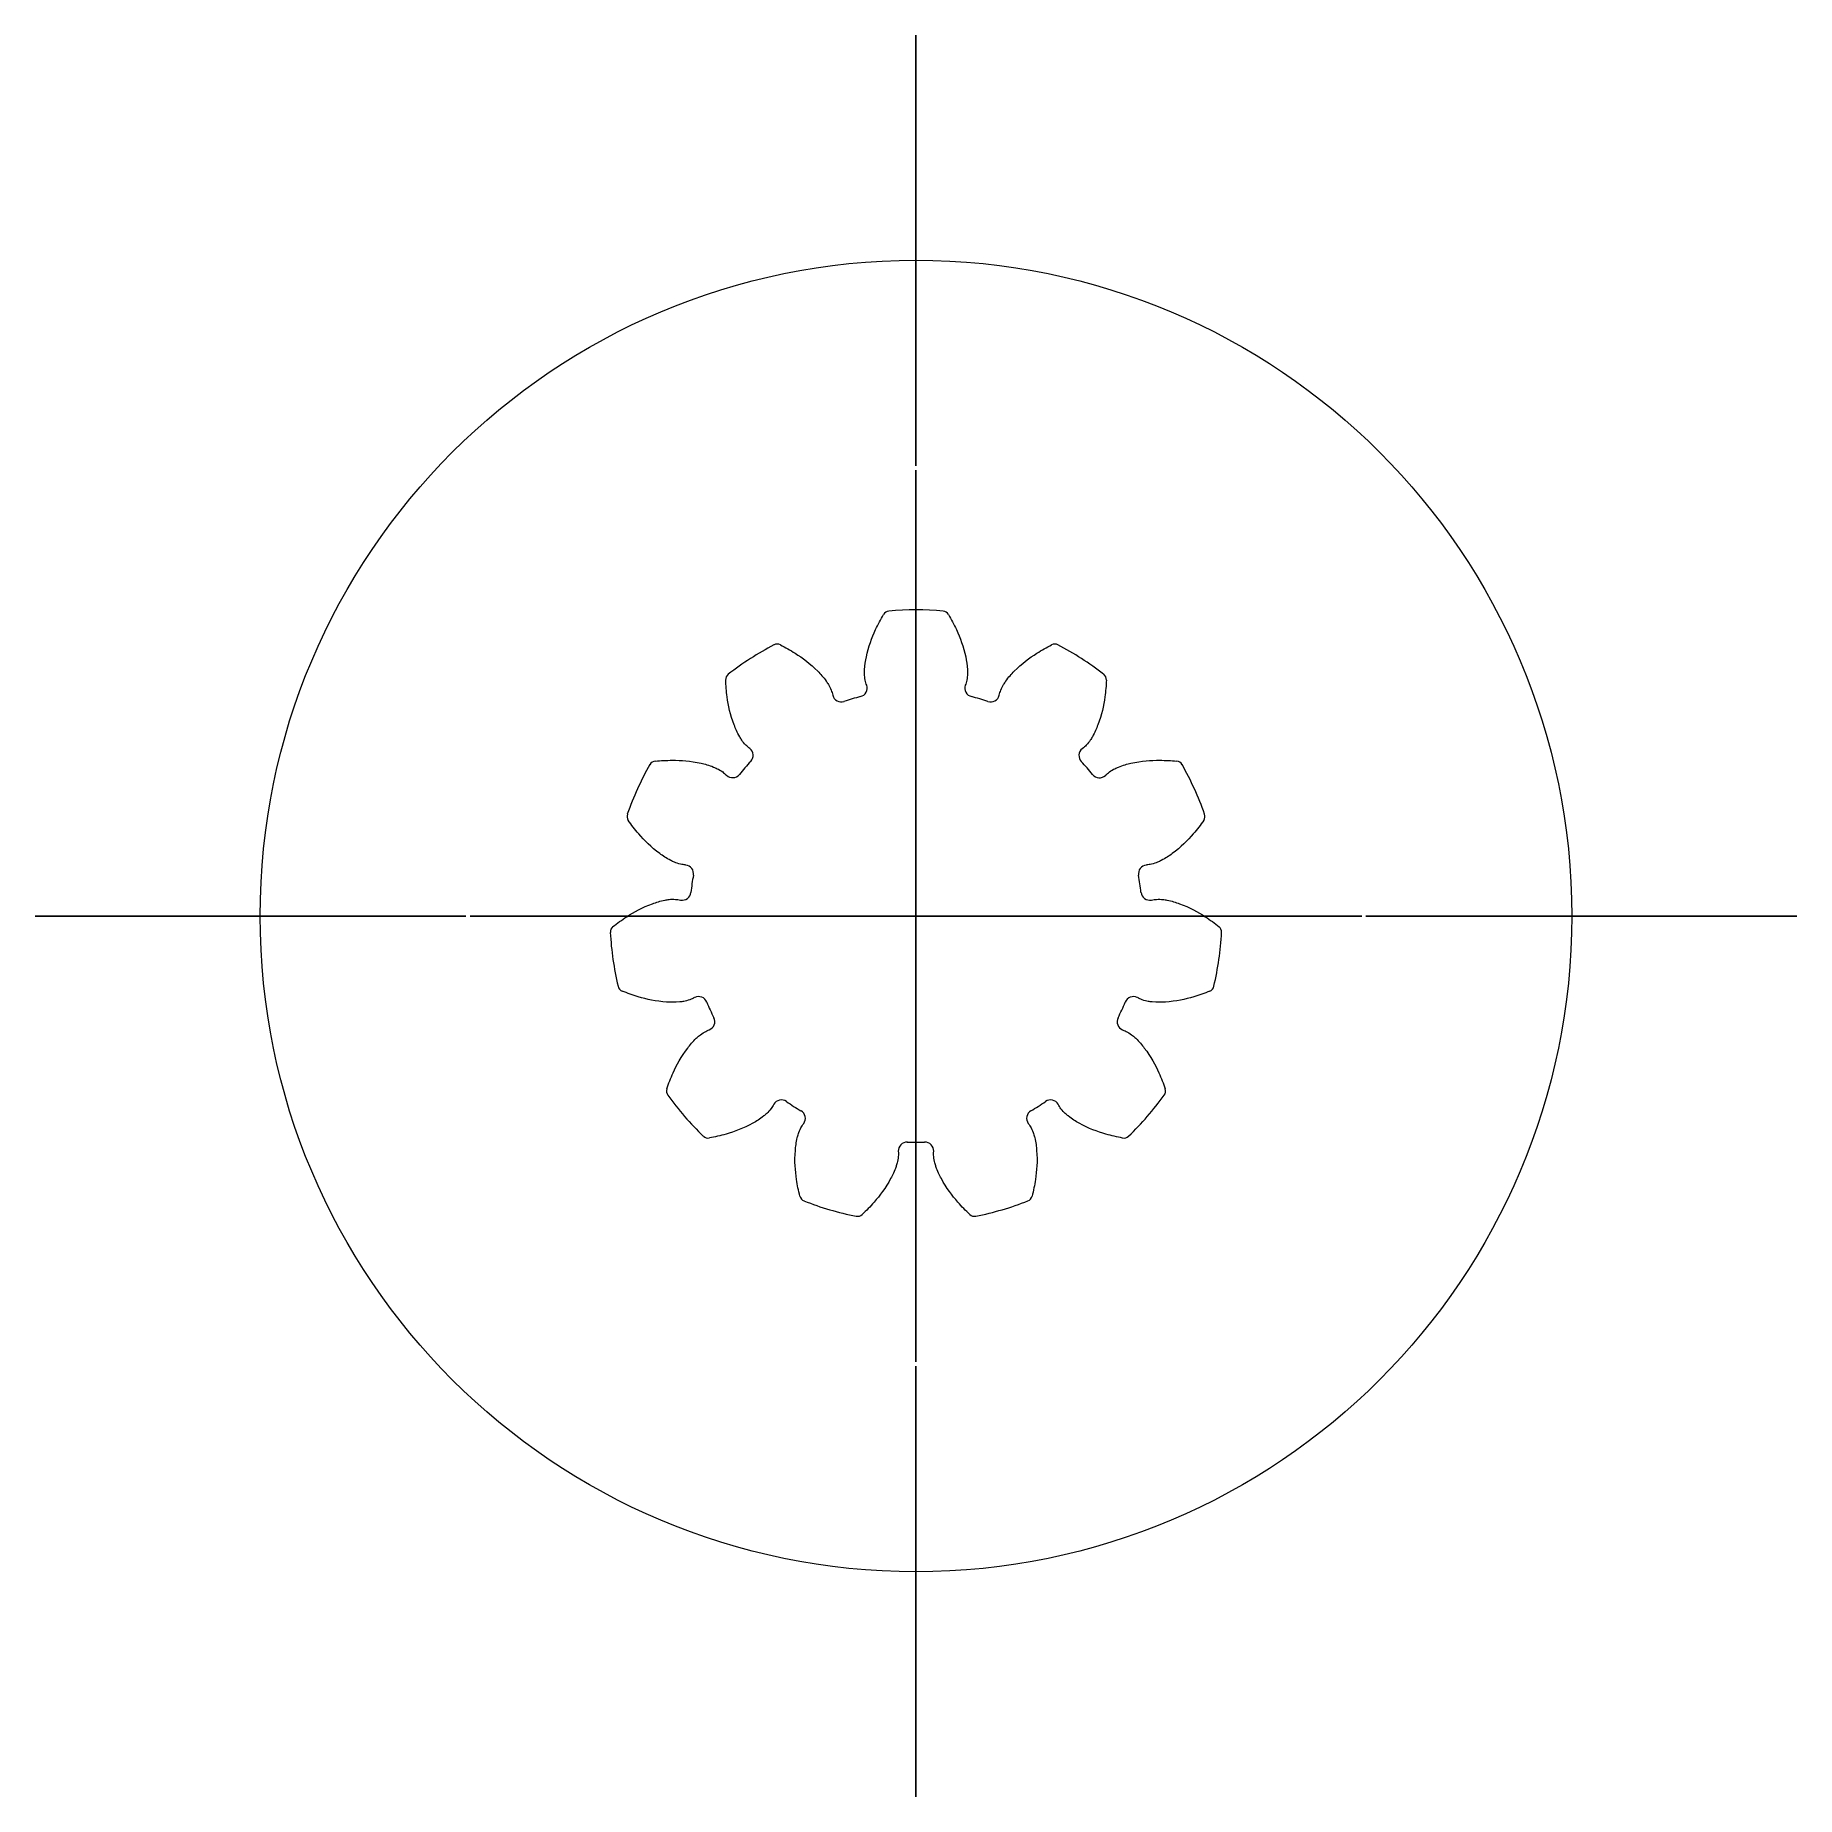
# Model space of a CAD drawing. Header units: millimetres. Extents: x 285.5 to 305, y 722.8 to 742.3.
import ezdxf

# ---------------------------------------------------------------- set-up
doc = ezdxf.new("R2010")
doc.units = ezdxf.units.MM
doc.linetypes.add('CENTERX2', pattern=[20.32, 12.7, -2.54, 2.54, -2.54])
doc.layers.add('CENTER', color=2, linetype='CENTERX2')

# ---------------------------------------------------------------- blocks, each defined once
blk = doc.blocks.new('SW_CENTERMARKSYMBOL_0')
at = {"layer": 'CENTER', "color": 0}
for p, q in [((0, 5), (0, 9.786)), ((0, 0), (0, 2.5)), ((-5, 0), (-9.786, 0)), ((0, 0), (-2.5, 0)), ((0, 0), (0, -2.5)), ((0, 0), (2.5, 0)), ((5, 0), (9.786, 0)), ((0, -5), (0, -9.786))]:
    blk.add_line(p, q, dxfattribs=at)
blk = doc.blocks.new('SW_CENTERMARKSYMBOL_1')
at = {"layer": 'CENTER', "color": 0}
for p, q in [((0, 2.5), (0, 4.953)), ((0, 0), (0, 2.5)), ((-2.5, 0), (-4.953, 0)), ((0, 0), (-2.5, 0)), ((0, 0), (0, -2.5)), ((0, 0), (2.5, 0)), ((2.5, 0), (4.953, 0)), ((0, -2.5), (0, -4.953))]:
    blk.add_line(p, q, dxfattribs=at)

msp = doc.modelspace()

# ---------------------------------------------------------------- linework, layer by layer
at = {"color": 7, "linetype": 'Continuous', "lineweight": 15}
msp.add_circle((295.26, 732.564), 7.286, dxfattribs=at)
for centre, radius, start, end in [((294.966, 735.874), 0.0777, 95.0874, 149.5163), ((295.26, 732.564), 3.401, 84.9097, 95.0874), ((295.555, 735.874), 0.0777, 30.4832, 84.9097), ((295.26, 732.564), 3.401, 117.6369, 127.8147), ((293.719, 735.508), 0.0777, 63.2104, 117.6369), ((296.802, 735.508), 0.0777, 62.3602, 116.789), ((295.26, 732.564), 3.401, 52.1824, 62.3602), ((293.223, 735.189), 0.0777, 127.8147, 182.2436), ((294.621, 735.096), 0.0971, 284.1779, 18.9973), ((295.9, 735.096), 0.0971, 160.9836, 255.8212), ((297.298, 735.189), 0.0777, 357.7559, 52.1824), ((294.43, 735.039), 0.0971, 193.689, 288.5506), ((295.26, 732.564), 2.514, 104.1779, 108.5506), ((295.26, 732.564), 2.514, 71.4498, 75.8212), ((296.091, 735.039), 0.0971, 251.4498, 346.3168), ((293.354, 734.348), 0.0971, 316.9029, 51.7435), ((297.168, 734.347), 0.0971, 128.5558, 223.0586), ((295.26, 732.564), 3.401, 150.3642, 160.542), ((292.372, 734.207), 0.0777, 95.9377, 150.3642), ((293.223, 734.198), 0.0971, 226.4351, 321.2756), ((295.26, 732.564), 2.514, 136.9029, 141.2756), ((295.26, 732.564), 2.514, 38.7211, 43.0586), ((297.298, 734.197), 0.0971, 218.7211, 313.5617), ((298.149, 734.207), 0.0777, 29.6329, 84.0618), ((295.26, 732.564), 3.401, 19.4551, 29.6329), ((292.127, 733.671), 0.0777, 160.542, 214.9709), ((298.394, 733.671), 0.0777, 325.0286, 19.4551), ((292.692, 733.034), 0.0971, 349.6302, 84.4707), ((295.26, 732.564), 2.514, 169.6302, 174.0029), ((297.829, 733.034), 0.0971, 95.526, 190.3665), ((295.26, 732.564), 2.514, 5.9938, 10.3665), ((292.664, 732.837), 0.0971, 259.1624, 354.0029), ((297.857, 732.837), 0.0971, 185.9938, 280.8344), ((291.942, 732.385), 0.0777, 128.665, 183.0915), ((295.26, 732.564), 3.401, 183.0915, 193.2693), ((295.26, 732.564), 3.401, 346.7279, 356.9056), ((298.578, 732.385), 0.0777, 356.9056, 51.3345), ((292.026, 731.801), 0.0777, 193.2693, 247.6981), ((298.495, 731.801), 0.0777, 292.3013, 346.7279), ((292.846, 731.571), 0.0971, 22.3575, 117.198), ((295.26, 732.564), 2.514, 202.3575, 206.7302), ((295.26, 732.564), 2.514, 333.2666, 337.6392), ((297.675, 731.571), 0.0971, 62.7988, 157.6392), ((292.928, 731.39), 0.0971, 291.8897, 26.7302), ((297.592, 731.39), 0.0971, 153.2666, 248.1071), ((292.566, 730.619), 0.0777, 161.3922, 215.8188), ((297.955, 730.619), 0.0777, 324.1784, 18.6072), ((295.26, 732.564), 3.401, 215.8188, 225.9965), ((293.766, 730.423), 0.0971, 55.0847, 149.9253), ((295.26, 732.564), 2.514, 235.0847, 239.4574), ((295.26, 732.564), 2.514, 300.5421, 304.9142), ((296.755, 730.423), 0.0971, 30.0526, 124.9142), ((295.26, 732.564), 3.401, 314.0006, 324.1784), ((293.934, 730.315), 0.0971, 324.6169, 59.4574), ((296.587, 730.315), 0.0971, 120.5421, 215.3733), ((292.952, 730.174), 0.0777, 225.9965, 280.4254), ((295.161, 729.955), 0.0971, 87.8142, 182.6337), ((295.26, 732.564), 2.514, 267.8142, 272.1867), ((295.36, 729.955), 0.0971, 357.385, 92.1867), ((297.569, 730.174), 0.0777, 259.5741, 314.0006), ((294.045, 729.471), 0.0777, 194.1195, 248.546), ((296.476, 729.471), 0.0777, 291.4511, 345.88), ((295.26, 732.564), 3.401, 248.546, 258.7238), ((294.611, 729.305), 0.0777, 258.7238, 313.1527), ((295.91, 729.305), 0.0777, 226.8468, 281.2733), ((295.26, 732.564), 3.401, 281.2733, 291.4511)]:
    msp.add_arc(centre, radius, start, end, dxfattribs=at)
for points, knots in [([(294.709, 735.442), (294.733, 735.56), (294.77, 735.656), (294.839, 735.805), (294.868, 735.86), (294.899, 735.913)], [0, 0, 0, 0, 0.5, 0.5, 0.828323, 0.828323, 0.828323, 0.828323]), ([(295.622, 735.913), (295.653, 735.86), (295.683, 735.805), (295.751, 735.656), (295.788, 735.56), (295.813, 735.442)], [0.1717089, 0.1717089, 0.1717089, 0.1717089, 0.5, 0.5, 1, 1, 1, 1]), ([(293.754, 735.577), (293.809, 735.55), (293.863, 735.519), (294.001, 735.431), (294.084, 735.37), (294.169, 735.284)], [0.1717089, 0.1717089, 0.1717089, 0.1717089, 0.5, 0.5, 1, 1, 1, 1]), ([(296.352, 735.284), (296.437, 735.37), (296.52, 735.431), (296.658, 735.519), (296.712, 735.549), (296.767, 735.577)], [0, 0, 0, 0, 0.5, 0.5, 0.828323, 0.828323, 0.828323, 0.828323]), ([(294.713, 735.127), (294.706, 735.147), (294.701, 735.165), (294.691, 735.21), (294.689, 735.234), (294.688, 735.27), (294.689, 735.284), (294.692, 735.354), (294.7, 735.399), (294.709, 735.442)], [0.0414739, 0.0414739, 0.0414739, 0.0414739, 0.1256881, 0.1256881, 0.2506881, 0.2506881, 0.3756881, 0.3756881, 0.8756881, 0.8756881, 0.8756881, 0.8756881]), ([(295.813, 735.442), (295.822, 735.399), (295.829, 735.354), (295.833, 735.284), (295.833, 735.27), (295.832, 735.234), (295.83, 735.21), (295.82, 735.165), (295.815, 735.147), (295.808, 735.127)], [0.1243563, 0.1243563, 0.1243563, 0.1243563, 0.6243563, 0.6243563, 0.7493563, 0.7493563, 0.8743563, 0.8743563, 0.9585577, 0.9585577, 0.9585577, 0.9585577]), ([(293.24, 734.687), (293.197, 734.8), (293.176, 734.9), (293.153, 735.062), (293.148, 735.125), (293.146, 735.186)], [0, 0, 0, 0, 0.5, 0.5, 0.828323, 0.828323, 0.828323, 0.828323]), ([(294.169, 735.284), (294.2, 735.253), (294.23, 735.219), (294.271, 735.162), (294.279, 735.15), (294.298, 735.119), (294.309, 735.097), (294.325, 735.055), (294.33, 735.037), (294.335, 735.017)], [0.1244207, 0.1244207, 0.1244207, 0.1244207, 0.6244207, 0.6244207, 0.7494207, 0.7494207, 0.8744207, 0.8744207, 0.9585577, 0.9585577, 0.9585577, 0.9585577]), ([(296.186, 735.017), (296.19, 735.037), (296.196, 735.055), (296.212, 735.097), (296.223, 735.119), (296.242, 735.15), (296.25, 735.161), (296.29, 735.219), (296.321, 735.253), (296.352, 735.284)], [0.0414739, 0.0414739, 0.0414739, 0.0414739, 0.1255512, 0.1255512, 0.2505512, 0.2505512, 0.3755512, 0.3755512, 0.8755512, 0.8755512, 0.8755512, 0.8755512]), ([(297.376, 735.186), (297.373, 735.125), (297.368, 735.062), (297.345, 734.9), (297.324, 734.799), (297.28, 734.687)], [0.1717089, 0.1717089, 0.1717089, 0.1717089, 0.5, 0.5, 1, 1, 1, 1]), ([(293.414, 734.424), (293.398, 734.437), (293.383, 734.45), (293.351, 734.482), (293.336, 734.502), (293.316, 734.531), (293.309, 734.543), (293.274, 734.604), (293.256, 734.646), (293.24, 734.687)], [0.0414739, 0.0414739, 0.0414739, 0.0414739, 0.1256273, 0.1256273, 0.2506273, 0.2506273, 0.3756273, 0.3756273, 0.8756273, 0.8756273, 0.8756273, 0.8756273]), ([(297.28, 734.687), (297.265, 734.646), (297.248, 734.604), (297.213, 734.543), (297.206, 734.531), (297.186, 734.501), (297.171, 734.481), (297.139, 734.449), (297.124, 734.436), (297.108, 734.423)], [0.1233938, 0.1233938, 0.1233938, 0.1233938, 0.6233938, 0.6233938, 0.7483938, 0.7483938, 0.8733938, 0.8733938, 0.9585577, 0.9585577, 0.9585577, 0.9585577]), ([(292.364, 734.284), (292.425, 734.291), (292.488, 734.294), (292.651, 734.295), (292.754, 734.288), (292.872, 734.262)], [0.1717089, 0.1717089, 0.1717089, 0.1717089, 0.5, 0.5, 1, 1, 1, 1]), ([(292.872, 734.262), (292.914, 734.252), (292.959, 734.241), (293.024, 734.214), (293.036, 734.209), (293.069, 734.193), (293.091, 734.181), (293.127, 734.154), (293.141, 734.142), (293.156, 734.127)], [0.1243599, 0.1243599, 0.1243599, 0.1243599, 0.6243599, 0.6243599, 0.7493599, 0.7493599, 0.8743599, 0.8743599, 0.9585577, 0.9585577, 0.9585577, 0.9585577]), ([(297.365, 734.127), (297.38, 734.141), (297.394, 734.154), (297.43, 734.181), (297.452, 734.193), (297.485, 734.209), (297.497, 734.214), (297.562, 734.24), (297.607, 734.252), (297.649, 734.262)], [0.0414739, 0.0414739, 0.0414739, 0.0414739, 0.1256273, 0.1256273, 0.2506273, 0.2506273, 0.3756273, 0.3756273, 0.8756273, 0.8756273, 0.8756273, 0.8756273]), ([(297.649, 734.262), (297.767, 734.288), (297.87, 734.295), (298.033, 734.294), (298.096, 734.291), (298.157, 734.284)], [0, 0, 0, 0, 0.5, 0.5, 0.828323, 0.828323, 0.828323, 0.828323]), ([(292.413, 733.258), (292.316, 733.329), (292.244, 733.403), (292.137, 733.527), (292.099, 733.576), (292.064, 733.626)], [0, 0, 0, 0, 0.5, 0.5, 0.828323, 0.828323, 0.828323, 0.828323]), ([(298.457, 733.626), (298.422, 733.576), (298.384, 733.526), (298.277, 733.403), (298.205, 733.329), (298.108, 733.257)], [0.1717089, 0.1717089, 0.1717089, 0.1717089, 0.5, 0.5, 1, 1, 1, 1]), ([(292.701, 733.131), (292.681, 733.133), (292.662, 733.136), (292.618, 733.145), (292.594, 733.154), (292.561, 733.168), (292.549, 733.174), (292.486, 733.206), (292.448, 733.232), (292.413, 733.258)], [0.0414739, 0.0414739, 0.0414739, 0.0414739, 0.1256273, 0.1256273, 0.2506273, 0.2506273, 0.3756273, 0.3756273, 0.8756273, 0.8756273, 0.8756273, 0.8756273]), ([(298.108, 733.257), (298.073, 733.232), (298.035, 733.206), (297.972, 733.174), (297.96, 733.168), (297.927, 733.154), (297.903, 733.145), (297.859, 733.136), (297.84, 733.133), (297.82, 733.131)], [0.1243599, 0.1243599, 0.1243599, 0.1243599, 0.6243599, 0.6243599, 0.7493599, 0.7493599, 0.8743599, 0.8743599, 0.9585577, 0.9585577, 0.9585577, 0.9585577]), ([(291.894, 732.446), (291.942, 732.484), (291.992, 732.521), (292.13, 732.609), (292.22, 732.66), (292.333, 732.701)], [0, 0, 0, 0, 0.3282911, 0.3282911, 0.8282911, 0.8282911, 0.8282911, 0.8282911]), ([(292.333, 732.701), (292.374, 732.716), (292.418, 732.73), (292.487, 732.743), (292.5, 732.746), (292.536, 732.75), (292.561, 732.751), (292.606, 732.748), (292.625, 732.745), (292.645, 732.741)], [0.1658022, 0.1658022, 0.1658022, 0.1658022, 0.6658022, 0.6658022, 0.7908022, 0.7908022, 0.9158022, 0.9158022, 1, 1, 1, 1]), ([(297.876, 732.741), (297.896, 732.745), (297.915, 732.748), (297.96, 732.751), (297.985, 732.75), (298.021, 732.745), (298.034, 732.743), (298.103, 732.73), (298.147, 732.716), (298.188, 732.701)], [0.0414739, 0.0414739, 0.0414739, 0.0414739, 0.1256273, 0.1256273, 0.2506273, 0.2506273, 0.3756273, 0.3756273, 0.8756273, 0.8756273, 0.8756273, 0.8756273]), ([(298.188, 732.701), (298.301, 732.66), (298.391, 732.609), (298.529, 732.521), (298.579, 732.484), (298.627, 732.445)], [0, 0, 0, 0, 0.5, 0.5, 0.828323, 0.828323, 0.828323, 0.828323]), ([(292.49, 731.608), (292.37, 731.616), (292.269, 731.639), (292.112, 731.685), (292.054, 731.706), (291.997, 731.73)], [0.171677, 0.171677, 0.171677, 0.171677, 0.671677, 0.671677, 1, 1, 1, 1]), ([(292.801, 731.657), (292.783, 731.648), (292.765, 731.64), (292.723, 731.624), (292.699, 731.619), (292.663, 731.612), (292.65, 731.611), (292.579, 731.604), (292.534, 731.605), (292.49, 731.608)], [0, 0, 0, 0, 0.0841534, 0.0841534, 0.2091534, 0.2091534, 0.3341534, 0.3341534, 0.8341534, 0.8341534, 0.8341534, 0.8341534]), ([(298.031, 731.608), (297.987, 731.605), (297.941, 731.604), (297.871, 731.611), (297.858, 731.612), (297.822, 731.618), (297.798, 731.624), (297.756, 731.64), (297.738, 731.648), (297.72, 731.657)], [0.1243599, 0.1243599, 0.1243599, 0.1243599, 0.6243599, 0.6243599, 0.7493599, 0.7493599, 0.8743599, 0.8743599, 0.9585577, 0.9585577, 0.9585577, 0.9585577]), ([(298.524, 731.729), (298.467, 731.706), (298.408, 731.685), (298.251, 731.639), (298.151, 731.616), (298.031, 731.608)], [0.1717089, 0.1717089, 0.1717089, 0.1717089, 0.5, 0.5, 1, 1, 1, 1]), ([(292.724, 731.097), (292.75, 731.131), (292.779, 731.167), (292.83, 731.215), (292.84, 731.224), (292.868, 731.247), (292.888, 731.262), (292.928, 731.284), (292.945, 731.292), (292.965, 731.3)], [0.1243599, 0.1243599, 0.1243599, 0.1243599, 0.6243599, 0.6243599, 0.7493599, 0.7493599, 0.8743599, 0.8743599, 0.9585577, 0.9585577, 0.9585577, 0.9585577]), ([(297.556, 731.299), (297.576, 731.292), (297.593, 731.283), (297.633, 731.262), (297.653, 731.247), (297.681, 731.224), (297.691, 731.215), (297.742, 731.167), (297.771, 731.131), (297.797, 731.097)], [0.0414739, 0.0414739, 0.0414739, 0.0414739, 0.1256273, 0.1256273, 0.2506273, 0.2506273, 0.3756273, 0.3756273, 0.8756273, 0.8756273, 0.8756273, 0.8756273]), ([(292.492, 730.644), (292.512, 730.702), (292.535, 730.761), (292.602, 730.91), (292.651, 731.001), (292.724, 731.097)], [0.1717089, 0.1717089, 0.1717089, 0.1717089, 0.5, 0.5, 1, 1, 1, 1]), ([(297.797, 731.097), (297.87, 731.001), (297.919, 730.91), (297.986, 730.761), (298.009, 730.702), (298.028, 730.644)], [0, 0, 0, 0, 0.5, 0.5, 0.828323, 0.828323, 0.828323, 0.828323]), ([(293.682, 730.472), (293.671, 730.454), (293.661, 730.438), (293.634, 730.402), (293.617, 730.384), (293.59, 730.359), (293.579, 730.351), (293.524, 730.307), (293.485, 730.283), (293.447, 730.262)], [0.0414739, 0.0414739, 0.0414739, 0.0414739, 0.1256273, 0.1256273, 0.2506273, 0.2506273, 0.3756273, 0.3756273, 0.8756273, 0.8756273, 0.8756273, 0.8756273]), ([(297.074, 730.262), (297.036, 730.283), (296.997, 730.307), (296.941, 730.351), (296.931, 730.359), (296.904, 730.384), (296.887, 730.401), (296.86, 730.438), (296.85, 730.453), (296.839, 730.472)], [0.1244207, 0.1244207, 0.1244207, 0.1244207, 0.6244207, 0.6244207, 0.7494207, 0.7494207, 0.8744207, 0.8744207, 0.9585577, 0.9585577, 0.9585577, 0.9585577]), ([(293.447, 730.262), (293.341, 730.204), (293.245, 730.169), (293.087, 730.123), (293.026, 730.109), (292.966, 730.098)], [0, 0, 0, 0, 0.5, 0.5, 0.828323, 0.828323, 0.828323, 0.828323]), ([(293.92, 729.958), (293.923, 730.002), (293.929, 730.047), (293.945, 730.115), (293.949, 730.129), (293.96, 730.163), (293.969, 730.186), (293.99, 730.226), (294.001, 730.242), (294.013, 730.259)], [0.1243599, 0.1243599, 0.1243599, 0.1243599, 0.6243599, 0.6243599, 0.7493599, 0.7493599, 0.8743599, 0.8743599, 0.9585577, 0.9585577, 0.9585577, 0.9585577]), ([(296.508, 730.259), (296.52, 730.242), (296.53, 730.226), (296.552, 730.186), (296.561, 730.163), (296.572, 730.129), (296.576, 730.115), (296.592, 730.047), (296.598, 730.002), (296.601, 729.958)], [0.0414739, 0.0414739, 0.0414739, 0.0414739, 0.1256544, 0.1256544, 0.2506544, 0.2506544, 0.3756544, 0.3756544, 0.8756544, 0.8756544, 0.8756544, 0.8756544]), ([(297.555, 730.097), (297.494, 730.109), (297.433, 730.123), (297.276, 730.168), (297.179, 730.203), (297.074, 730.262)], [0.1717089, 0.1717089, 0.1717089, 0.1717089, 0.5, 0.5, 1, 1, 1, 1]), ([(293.97, 729.453), (293.955, 729.512), (293.942, 729.573), (293.919, 729.735), (293.91, 729.838), (293.92, 729.958)], [0.1717089, 0.1717089, 0.1717089, 0.1717089, 0.5, 0.5, 1, 1, 1, 1]), ([(295.064, 729.95), (295.065, 729.929), (295.065, 729.91), (295.061, 729.865), (295.056, 729.841), (295.047, 729.806), (295.043, 729.793), (295.02, 729.727), (295, 729.686), (294.979, 729.647)], [0.0414739, 0.0414739, 0.0414739, 0.0414739, 0.1256881, 0.1256881, 0.2506881, 0.2506881, 0.3756881, 0.3756881, 0.8756881, 0.8756881, 0.8756881, 0.8756881]), ([(295.542, 729.647), (295.521, 729.686), (295.501, 729.727), (295.478, 729.793), (295.474, 729.806), (295.465, 729.841), (295.46, 729.865), (295.456, 729.91), (295.456, 729.929), (295.457, 729.95)], [0.1242484, 0.1242484, 0.1242484, 0.1242484, 0.6242484, 0.6242484, 0.7492484, 0.7492484, 0.8742484, 0.8742484, 0.9585577, 0.9585577, 0.9585577, 0.9585577]), ([(296.601, 729.958), (296.611, 729.838), (296.602, 729.735), (296.578, 729.573), (296.566, 729.512), (296.551, 729.452)], [0, 0, 0, 0, 0.5, 0.5, 0.828323, 0.828323, 0.828323, 0.828323]), ([(294.979, 729.647), (294.922, 729.541), (294.86, 729.459), (294.752, 729.335), (294.709, 729.291), (294.664, 729.249)], [0, 0, 0, 0, 0.5, 0.5, 0.828323, 0.828323, 0.828323, 0.828323]), ([(295.857, 729.249), (295.812, 729.291), (295.769, 729.335), (295.661, 729.459), (295.599, 729.541), (295.542, 729.647)], [0.1717089, 0.1717089, 0.1717089, 0.1717089, 0.5, 0.5, 1, 1, 1, 1])]:
    msp.add_open_spline(points, degree=3, knots=knots, dxfattribs=at)

# ---------------------------------------------------------------- block references
at = {"layer": 'CENTER'}
for name in ['SW_CENTERMARKSYMBOL_0', 'SW_CENTERMARKSYMBOL_1']:
    msp.add_blockref(name, (295.26, 732.564), dxfattribs=at)

doc.saveas('drawing.dxf')
